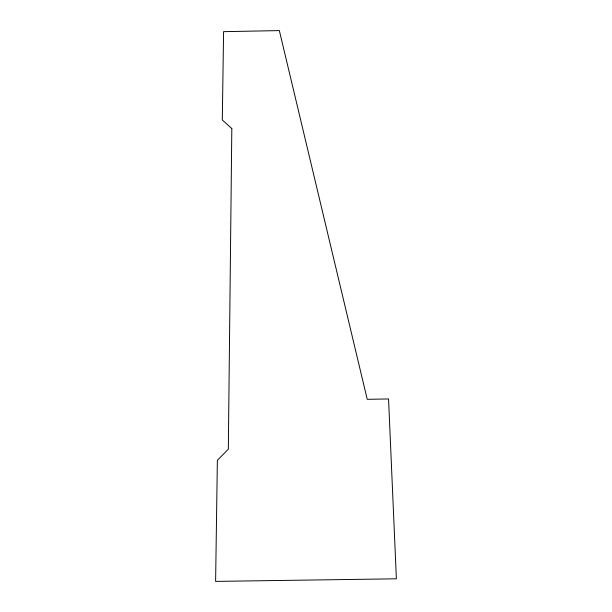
<?xml version="1.0" encoding="UTF-8"?>
<svg xmlns="http://www.w3.org/2000/svg" width="612" height="612" viewBox="0 0 612 612"><rect width="100%" height="100%" fill="white"/><g stroke="black" fill="none" stroke-linecap="round" stroke-linejoin="round"><path stroke-width="0.92" d="M231.818 128.528L228.33 449.177L217.367 460.316L215.615 581.4L396.385 578.807L388.551 398.963L367.231 399.307L279.355 30.6L223.587 31.656L222.301 120.021L231.818 128.528"/></g></svg>
